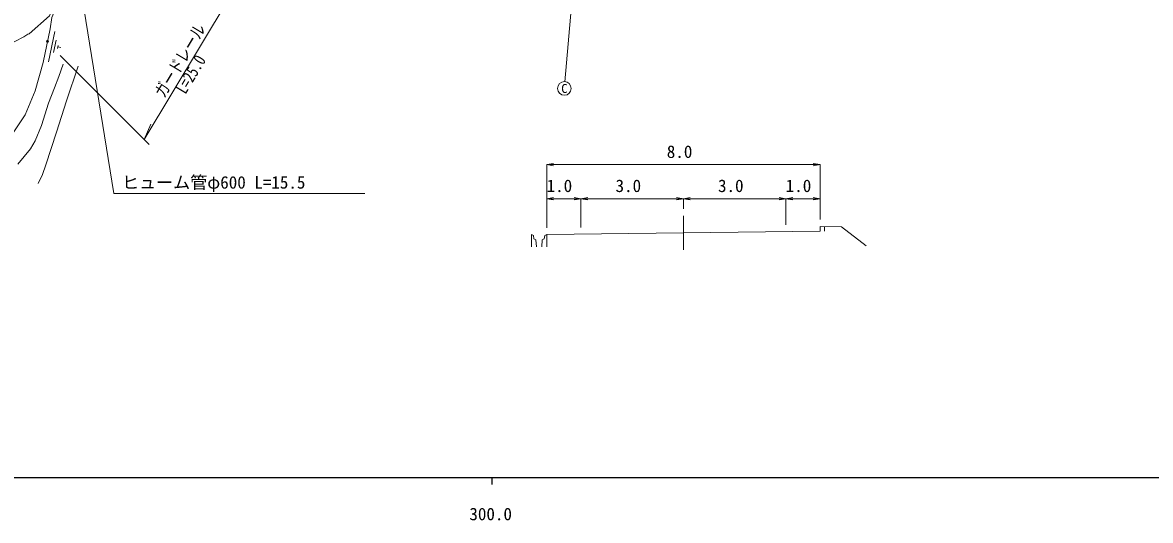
# Model space of a CAD drawing. Units: millimetres at full size, sheet at 1:1000, with parts at other scales. Extents: x 40000 to 680000, y 20000 to 380000.
# Drawn here: x 299316 to 464434, y 198715 to 271680 of the extents above; entities that cross this region are included whole.
import ezdxf
from ezdxf.enums import TextEntityAlignment as Align

# ---------------------------------------------------------------- set-up
doc = ezdxf.new("R2010")
doc.units = ezdxf.units.MM
doc.header["$LTSCALE"] = 1000
doc.linetypes.add('CHAIN', pattern=[18.5, 12, -1.5, 3.5, -1.5])
for name, color, linetype, lineweight in [('M-BGD', 7, 'Continuous', 13), ('M-BMK', 2, 'Continuous', 13), ('M-STR-HTXT', 7, 'Continuous', 13), ('M-STR-STRC', 7, 'Continuous', 13), ('M-TTL-BAND', 7, 'Continuous', 25)]:
    doc.layers.add(name, color=color, linetype=linetype, lineweight=lineweight)
doc.styles.add('ＭＳ ゴシック', font='')
doc.styles.get('ＭＳ ゴシック').set_extended_font_data('MS Gothic')

# ---------------------------------------------------------------- blocks, each defined once
blk = doc.blocks.new('open_arrow')
at = {"color": 0, "linetype": 'Continuous', "lineweight": -2}
blk.add_lwpolyline([(7.5, 1.25), (0, 0), (7.5, -1.25)], dxfattribs=at)

msp = doc.modelspace()

# ---------------------------------------------------------------- hatches: boundary and pattern name
at = {"layer": 'M-BGD'}
msp.add_hatch(color=256, dxfattribs=at).paths.add_polyline_path([(302822, 268928, -1), (303122, 268928, -0.41421), (302972, 268778, -0.41421)])

# ---------------------------------------------------------------- linework, layer by layer
for p, q in [((303113, 265923), (304033, 270343)), ((304228, 269072), (303861, 267309)), ((304528, 268304), (304442, 267893)), ((304485, 268099), (304934, 268005)), ((416702, 241100), (416702, 241792)), ((376067, 240600), (376067, 238825))]:
    msp.add_line(p, q, dxfattribs=at)
for points in [[(295518, 267517), (299508, 269603), (300070, 269959), (300295, 270006), (303255, 272686), (305908, 278356), (311166, 288971), (312278, 291397), (313447, 293249), (314669, 294648), (315180, 295117), (315374, 295117), (315601, 294880), (314588, 293487), (313591, 291452), (312815, 289093), (312648, 286545), (312968, 284711), (313910, 282981), (315351, 281001)], [(297922, 255525), (299679, 258163), (301160, 261694), (302331, 265846), (303355, 270768), (303617, 272398), (304835, 275289), (305908, 278356)], [(305257, 265563), (304636, 263783), (303984, 262105), (303119, 259853), (302100, 256593), (301142, 254342), (300481, 253151), (298648, 250934)], [(307457, 265305), (305755, 260201), (304284, 255609), (302711, 250840), (302222, 249417), (301586, 248095)], [(375332, 238825), (375405, 239836), (375696, 240001), (375762, 240465), (376067, 240600), (416067, 241114), (416067, 241807), (419196, 241733), (422825, 238969)], [(373802, 238825), (373802, 240600), (374107, 240465), (374174, 240001), (374465, 239836), (374538, 238825)]]:
    msp.add_lwpolyline(points, dxfattribs=at)
msp.add_circle((302972, 268928), 150, dxfattribs=at)
at = {"layer": 'M-BMK', "linetype": 'CHAIN'}
msp.add_line((396067, 243358), (396067, 238358), dxfattribs=at)
msp.add_arc((283002, 288364), 20000, 258.33224, 331.33956, dxfattribs=at)
at = {"layer": 'M-STR-HTXT'}
for p, q in [((380499, 284117), (378718, 263012)), ((317126, 254545), (330100, 276206)), ((304805, 266833), (317855, 253817)), ((317126, 254545), (318082, 256806)), ((376067, 241600), (376067, 250868)), ((376067, 250858), (416067, 250858)), ((416067, 242807), (416067, 250868)), ((376067, 245858), (381067, 245858)), ((381067, 241664), (381067, 245868)), ((381067, 245858), (396067, 245858)), ((396067, 244358), (396067, 245868)), ((396067, 245858), (411067, 245858)), ((411067, 242050), (411067, 245868)), ((411067, 245858), (416067, 245858))]:
    msp.add_line(p, q, dxfattribs=at)
msp.add_lwpolyline([(307522, 278658), (312694, 246636), (349416, 246636)], dxfattribs=at)
at = {"layer": 'M-STR-STRC'}
msp.add_circle((378633, 262015), 1000, dxfattribs=at)
at = {"layer": 'M-TTL-BAND'}
for p, q in [((40000, 205000), (579000, 205000)), ((40000, 205000), (579000, 205000)), ((368000, 205000), (368000, 204000)), ((368000, 205000), (368000, 204000))]:
    msp.add_line(p, q, dxfattribs=at)

# ---------------------------------------------------------------- block references
at = {"layer": 'M-STR-HTXT', "xscale": 133, "yscale": 133}
for p in [(376067, 250858), (376067, 245858), (381067, 245858), (396067, 245858), (411067, 245858)]:
    msp.add_blockref('open_arrow', p, dxfattribs=at)
at = {"layer": 'M-STR-HTXT', "xscale": 133, "yscale": 133, "rotation": 180}
for p in [(416067, 250858), (381067, 245858), (396067, 245858), (411067, 245858), (416067, 245858)]:
    msp.add_blockref('open_arrow', p, dxfattribs=at)

# ---------------------------------------------------------------- texts
at = {"layer": 'M-STR-HTXT', "style": 'ＭＳ ゴシック', "width": 0.8}
msp.add_text('ガードレール', height=1833, rotation=59.08, dxfattribs=at).set_placement((323613, 265375), align=Align.BOTTOM_CENTER)
msp.add_text('L=25.0', height=1833, rotation=59.08, dxfattribs=at).set_placement((323131, 264571), align=Align.TOP_CENTER)
at = {"layer": 'M-STR-HTXT', "style": 'ＭＳ ゴシック'}
for s, p in [('8.0', (395499, 252756)), ('1.0', (377910, 247756)), ('3.0', (387999, 247756)), ('3.0', (402999, 247756)), ('1.0', (412910, 247756))]:
    msp.add_text(s, height=1833, dxfattribs=at).set_placement(p, align=Align.MIDDLE_CENTER)
msp.add_text('ヒューム管φ600 L=15.5', height=1833, dxfattribs=at).set_placement((313859, 246790), align=Align.BOTTOM_LEFT)
at = {"layer": 'M-STR-STRC', "style": 'ＭＳ ゴシック'}
msp.add_text('C', height=1320, dxfattribs=at).set_placement((378633, 262015), align=Align.MIDDLE_CENTER)
at = {"layer": 'M-TTL-BAND', "style": 'ＭＳ ゴシック'}
msp.add_text('300.0', height=1833, dxfattribs=at).set_placement((367844, 198195), align=Align.BOTTOM_CENTER)
msp.add_text('300.0', height=1833, dxfattribs=at).set_placement((367844, 198195), align=Align.BOTTOM_CENTER)

doc.saveas('drawing.dxf')
